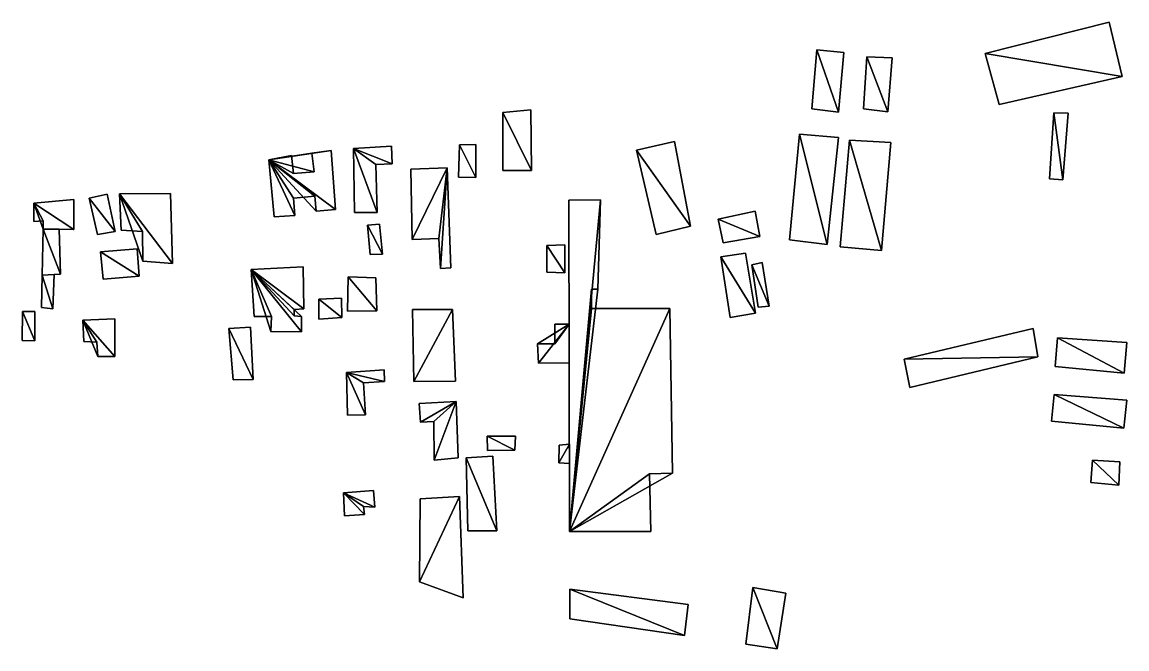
# Model space of a CAD drawing. Header units: metres. Extents: x -3947 to 4280, y -3529 to 2326.
# Drawn here: x 3186.2 to 3663, y 852.9 to 1123.4 of the extents above; entities that cross this region are included whole.
import ezdxf

# ---------------------------------------------------------------- set-up
doc = ezdxf.new("R2010")
doc.units = ezdxf.units.M

msp = doc.modelspace()

# ---------------------------------------------------------------- linework, layer by layer
at = {"layer": 'MUROS'}
for points in [[(3655.4, 1123.4), (3601.8, 1109.8), (3601.8, 1109.8, 5), (3655.4, 1123.4, 5)], [(3661, 1099.9), (3655.4, 1123.4), (3655.4, 1123.4, 5), (3661, 1099.9, 5)], [(3527, 1085.9), (3529.2, 1111.5), (3529.2, 1111.5, 8), (3527, 1085.9, 8)], [(3529.2, 1111.5), (3540.8, 1110.3), (3540.8, 1110.3, 8), (3529.2, 1111.5, 8)], [(3540.8, 1110.3), (3538.5, 1084.6), (3538.5, 1084.6, 8), (3540.8, 1110.3, 8)], [(3550.7, 1108.4), (3549.3, 1085.9), (3549.3, 1085.9, 8), (3550.7, 1108.4, 8)], [(3561.7, 1108), (3550.7, 1108.4), (3550.7, 1108.4, 8), (3561.7, 1108, 8)], [(3559.8, 1084.7), (3561.7, 1108), (3561.7, 1108, 8), (3559.8, 1084.7, 8)], [(3601.8, 1109.8), (3607.9, 1087.8), (3607.9, 1087.8, 5), (3601.8, 1109.8, 5)], [(3607.9, 1087.8), (3661, 1099.9), (3661, 1099.9, 5), (3607.9, 1087.8, 5)], [(3405.8, 1085.5), (3393.7, 1084.4), (3393.7, 1084.4, 8), (3405.8, 1085.5, 8)], [(3393.7, 1084.4), (3393.7, 1059.3), (3393.7, 1059.3, 8), (3393.7, 1084.4, 8)], [(3406, 1059.4), (3405.8, 1085.5), (3405.8, 1085.5, 8), (3406, 1059.4, 8)], [(3538.5, 1084.6), (3527, 1085.9), (3527, 1085.9, 8), (3538.5, 1084.6, 8)], [(3549.3, 1085.9), (3559.8, 1084.7), (3559.8, 1084.7, 8), (3549.3, 1085.9, 8)], [(3631.5, 1084.3), (3629.6, 1055.8), (3629.6, 1055.8, 8), (3631.5, 1084.3, 8)], [(3637.6, 1084.1), (3631.5, 1084.3), (3631.5, 1084.3, 8), (3637.6, 1084.1, 8)], [(3635.4, 1055.4), (3637.6, 1084.1), (3637.6, 1084.1, 8), (3635.4, 1055.4, 8)], [(3517.4, 1029.4), (3521.7, 1075.1), (3521.7, 1075.1, 8), (3517.4, 1029.4, 8)], [(3521.7, 1075.1), (3538.6, 1073.6), (3538.6, 1073.6, 8), (3521.7, 1075.1, 8)], [(3538.6, 1073.6), (3533.7, 1027.4), (3533.7, 1027.4, 8), (3538.6, 1073.6, 8)], [(3345.6, 1069.8), (3329.2, 1068.9), (3329.2, 1068.9, 8), (3345.6, 1069.8, 8)], [(3329.2, 1068.9), (3329.7, 1041.3), (3329.7, 1041.3, 8), (3329.2, 1068.9, 8)], [(3345.9, 1062.2), (3345.6, 1069.8), (3345.6, 1069.8, 8), (3345.9, 1062.2, 8)], [(3375, 1070.4), (3374.5, 1056.5), (3374.5, 1056.5, 8), (3375, 1070.4, 8)], [(3382, 1070.6), (3375, 1070.4), (3375, 1070.4, 8), (3382, 1070.6, 8)], [(3382, 1056.4), (3382, 1070.6), (3382, 1070.6, 8), (3382, 1056.4, 8)], [(3451.3, 1068.1), (3467.8, 1071.9), (3467.8, 1071.9, 8), (3451.3, 1068.1, 8)], [(3459.8, 1031.7), (3451.3, 1068.1), (3451.3, 1068.1, 8), (3459.8, 1031.7, 8)], [(3467.8, 1071.9), (3474.7, 1035.3), (3474.7, 1035.3, 8), (3467.8, 1071.9, 8)], [(3539.3, 1026.4), (3543.3, 1072.5), (3543.3, 1072.5, 8), (3539.3, 1026.4, 8)], [(3543.3, 1072.5), (3561.1, 1071.5), (3561.1, 1071.5, 8), (3543.3, 1072.5, 8)], [(3561.1, 1071.5), (3557.1, 1024.8), (3557.1, 1024.8, 8), (3561.1, 1071.5, 8)], [(3302.4, 1065.8), (3292.7, 1064), (3292.7, 1064, 8), (3302.4, 1065.8, 8)], [(3292.7, 1064), (3295, 1039.3), (3295, 1039.3, 8), (3292.7, 1064, 8)], [(3303.4, 1058), (3302.4, 1065.8), (3302.4, 1065.8, 8), (3303.4, 1058, 8)], [(3319.6, 1068), (3311.2, 1066.8), (3311.2, 1066.8, 8), (3319.6, 1068, 8)], [(3311.2, 1066.8), (3312.3, 1058.8), (3312.3, 1058.8, 8), (3311.2, 1066.8, 8)], [(3321.5, 1042.5), (3319.6, 1068), (3319.6, 1068, 8), (3321.5, 1042.5, 8)], [(3312.3, 1058.8), (3303.4, 1058), (3303.4, 1058, 8), (3312.3, 1058.8, 8)], [(3338.8, 1062), (3345.9, 1062.2), (3345.9, 1062.2, 8), (3338.8, 1062, 8)], [(3339.4, 1041.3), (3338.8, 1062), (3338.8, 1062, 8), (3339.4, 1041.3, 8)], [(3369.7, 1060.5), (3353.9, 1059.9), (3353.9, 1059.9, 8), (3369.7, 1060.5, 8)], [(3353.9, 1059.9), (3354.5, 1029.6), (3354.5, 1029.6, 8), (3353.9, 1059.9, 8)], [(3371.3, 1017.3), (3369.7, 1060.5), (3369.7, 1060.5, 8), (3371.3, 1017.3, 8)], [(3393.7, 1059.3), (3406, 1059.4), (3406, 1059.4, 8), (3393.7, 1059.3, 8)], [(3374.5, 1056.5), (3382, 1056.4), (3382, 1056.4, 8), (3374.5, 1056.5, 8)], [(3629.6, 1055.8), (3635.4, 1055.4), (3635.4, 1055.4, 8), (3629.6, 1055.8, 8)], [(3222.9, 1049.1), (3215.1, 1047.4), (3215.1, 1047.4, 8), (3222.9, 1049.1, 8)], [(3226.4, 1033), (3222.9, 1049.1), (3222.9, 1049.1, 8), (3226.4, 1033, 8)], [(3228.3, 1049.3), (3250.3, 1049.5), (3250.3, 1049.5, 8), (3228.3, 1049.3, 8)], [(3228.9, 1033.6), (3228.3, 1049.3), (3228.3, 1049.3, 8), (3228.9, 1033.6, 8)], [(3250.3, 1049.5), (3251.1, 1019.2), (3251.1, 1019.2, 8), (3250.3, 1049.5, 8)], [(3191.3, 1045.2), (3208.6, 1046.8), (3208.6, 1046.8, 8), (3191.3, 1045.2, 8)], [(3191.3, 1037.4), (3191.3, 1045.2), (3191.3, 1045.2, 8), (3191.3, 1037.4, 8)], [(3208.6, 1046.8), (3208.6, 1033.9), (3208.6, 1033.9, 8), (3208.6, 1046.8, 8)], [(3215.1, 1047.4), (3218.7, 1031.8), (3218.7, 1031.8, 8), (3215.1, 1047.4, 8)], [(3303.3, 1047.4), (3312.5, 1048.3), (3312.5, 1048.3, 8), (3303.3, 1047.4, 8)], [(3303.9, 1040), (3303.3, 1047.4), (3303.3, 1047.4, 8), (3303.9, 1040, 8)], [(3312.5, 1048.3), (3313.1, 1041.8), (3313.1, 1041.8, 8), (3312.5, 1048.3, 8)], [(3435.8, 1046.7), (3422.2, 1046.5), (3422.2, 1046.5, 5), (3435.8, 1046.7, 5)], [(3422.2, 1046.5), (3422.5, 903.6), (3422.5, 903.6, 5), (3422.2, 1046.5, 5)], [(3434.7, 1008.2), (3435.8, 1046.7), (3435.8, 1046.7, 5), (3434.7, 1008.2, 5)], [(3295, 1039.3), (3303.9, 1040), (3303.9, 1040, 8), (3295, 1039.3, 8)], [(3313.1, 1041.8), (3321.5, 1042.5), (3321.5, 1042.5, 8), (3313.1, 1041.8, 8)], [(3329.7, 1041.3), (3339.4, 1041.3), (3339.4, 1041.3, 8), (3329.7, 1041.3, 8)], [(3502.6, 1041.8), (3486.6, 1038.4), (3486.6, 1038.4, 8), (3502.6, 1041.8, 8)], [(3504.6, 1030.9), (3502.6, 1041.8), (3502.6, 1041.8, 8), (3504.6, 1030.9, 8)], [(3195.3, 1037.6), (3191.3, 1037.4), (3191.3, 1037.4, 8), (3195.3, 1037.6, 8)], [(3195.3, 1034.1), (3195.3, 1037.6), (3195.3, 1037.6, 8), (3195.3, 1034.1, 8)], [(3340.5, 1036.2), (3335.3, 1035.7), (3335.3, 1035.7, 8), (3340.5, 1036.2, 8)], [(3335.3, 1035.7), (3336.4, 1023.1), (3336.4, 1023.1, 8), (3335.3, 1035.7, 8)], [(3341.8, 1023.3), (3340.5, 1036.2), (3340.5, 1036.2, 8), (3341.8, 1023.3, 8)], [(3474.7, 1035.3), (3459.8, 1031.7), (3459.8, 1031.7, 8), (3474.7, 1035.3, 8)], [(3486.6, 1038.4), (3488.7, 1028.2), (3488.7, 1028.2, 8), (3486.6, 1038.4, 8)], [(3195.3, 1034.1), (3194.8, 1014.2), (3194.8, 1014.2, 8), (3195.3, 1034.1, 8)], [(3208.6, 1033.9), (3195.3, 1034.1), (3195.3, 1034.1, 8), (3208.6, 1033.9, 8)], [(3202.2, 1034), (3195.3, 1034.1), (3195.3, 1034.1, 8), (3202.2, 1034, 8)], [(3202.8, 1014.6), (3202.2, 1034), (3202.2, 1034, 8), (3202.8, 1014.6, 8)], [(3218.7, 1031.8), (3226.4, 1033), (3226.4, 1033, 8), (3218.7, 1031.8, 8)], [(3238.1, 1033), (3228.9, 1033.6), (3228.9, 1033.6, 8), (3238.1, 1033, 8)], [(3238.3, 1020.3), (3238.1, 1033), (3238.1, 1033, 8), (3238.3, 1020.3, 8)], [(3354.5, 1029.6), (3366, 1030), (3366, 1030, 8), (3354.5, 1029.6, 8)], [(3366, 1030), (3366.7, 1017.1), (3366.7, 1017.1, 8), (3366, 1030, 8)], [(3488.7, 1028.2), (3504.6, 1030.9), (3504.6, 1030.9, 8), (3488.7, 1028.2, 8)], [(3220.1, 1024.2), (3235.8, 1025.5), (3235.8, 1025.5, 8), (3220.1, 1024.2, 8)], [(3235.8, 1025.5), (3236.7, 1013.8), (3236.7, 1013.8, 8), (3235.8, 1025.5, 8)], [(3412.6, 1027), (3420.4, 1027.3), (3420.4, 1027.3, 8), (3412.6, 1027, 8)], [(3412.6, 1015.5), (3412.6, 1027), (3412.6, 1027, 8), (3412.6, 1015.5, 8)], [(3420.4, 1027.3), (3420.5, 1015.2), (3420.5, 1015.2, 8), (3420.4, 1027.3, 8)], [(3533.7, 1027.4), (3517.4, 1029.4), (3517.4, 1029.4, 8), (3533.7, 1027.4, 8)], [(3557.1, 1024.8), (3539.3, 1026.4), (3539.3, 1026.4, 8), (3557.1, 1024.8, 8)], [(3221.2, 1012.5), (3220.1, 1024.2), (3220.1, 1024.2, 8), (3221.2, 1012.5, 8)], [(3336.4, 1023.1), (3341.8, 1023.3), (3341.8, 1023.3, 8), (3336.4, 1023.1, 8)], [(3498.4, 1023.7), (3487.8, 1022.1), (3487.8, 1022.1, 8), (3498.4, 1023.7, 8)], [(3487.8, 1022.1), (3491.8, 995.9), (3491.8, 995.9, 8), (3487.8, 1022.1, 8)], [(3502.7, 997.8), (3498.4, 1023.7), (3498.4, 1023.7, 8), (3502.7, 997.8, 8)], [(3251.1, 1019.2), (3238.3, 1020.3), (3238.3, 1020.3, 8), (3251.1, 1019.2, 8)], [(3307.5, 1017.8), (3285.1, 1016.6), (3285.1, 1016.6, 8), (3307.5, 1017.8, 8)], [(3285.1, 1016.6), (3286.3, 996.3), (3286.3, 996.3, 8), (3285.1, 1016.6, 8)], [(3307.8, 999.7), (3307.5, 1017.8), (3307.5, 1017.8, 8), (3307.8, 999.7, 8)], [(3366.7, 1017.1), (3371.3, 1017.3), (3371.3, 1017.3, 8), (3366.7, 1017.1, 8)], [(3505.6, 1019.6), (3501.1, 1018.7), (3501.1, 1018.7, 8), (3505.6, 1019.6, 8)], [(3501.1, 1018.7), (3503.9, 1000.4), (3503.9, 1000.4, 8), (3501.1, 1018.7, 8)], [(3508.6, 1000.8), (3505.6, 1019.6), (3505.6, 1019.6, 8), (3508.6, 1000.8, 8)], [(3194.8, 1014.2), (3194.6, 1000.2), (3194.6, 1000.2, 8), (3194.8, 1014.2, 8)], [(3194.8, 1014.2), (3202.8, 1014.6), (3202.8, 1014.6, 8), (3194.8, 1014.2, 8)], [(3200, 1014.5), (3194.8, 1014.2), (3194.8, 1014.2, 8), (3200, 1014.5, 8)], [(3199.4, 999.6), (3200, 1014.5), (3200, 1014.5, 8), (3199.4, 999.6, 8)], [(3236.7, 1013.8), (3221.2, 1012.5), (3221.2, 1012.5, 8), (3236.7, 1013.8, 8)], [(3326.9, 1013.4), (3326.6, 998.6), (3326.6, 998.6, 8), (3326.9, 1013.4, 8)], [(3338.8, 1013.1), (3326.9, 1013.4), (3326.9, 1013.4, 8), (3338.8, 1013.1, 8)], [(3339.3, 998.8), (3338.8, 1013.1), (3338.8, 1013.1, 8), (3339.3, 998.8, 8)], [(3420.5, 1015.2), (3412.6, 1015.5), (3412.6, 1015.5, 8), (3420.5, 1015.2, 8)], [(3432, 1008.1), (3434.7, 1008.2), (3434.7, 1008.2, 5), (3432, 1008.1, 5)], [(3432, 999.8), (3432, 1008.1), (3432, 1008.1, 5), (3432, 999.8, 5)], [(3324.1, 1004.2), (3314.2, 1003.8), (3314.2, 1003.8, 8), (3324.1, 1004.2, 8)], [(3314.2, 1003.8), (3314.3, 995.2), (3314.3, 995.2, 8), (3314.2, 1003.8, 8)], [(3324.2, 995.9), (3324.1, 1004.2), (3324.1, 1004.2, 8), (3324.2, 995.9, 8)], [(3186.2, 986), (3186.4, 998.5), (3186.4, 998.5, 8), (3186.2, 986, 8)], [(3186.4, 998.5), (3191.7, 998.5), (3191.7, 998.5, 8), (3186.4, 998.5, 8)], [(3191.7, 998.5), (3191.7, 985.8), (3191.7, 985.8, 8), (3191.7, 998.5, 8)], [(3194.6, 1000.2), (3199.4, 999.6), (3199.4, 999.6, 8), (3194.6, 1000.2, 8)], [(3303.6, 999.4), (3307.8, 999.7), (3307.8, 999.7, 8), (3303.6, 999.4, 8)], [(3303.6, 996.6), (3303.6, 999.4), (3303.6, 999.4, 8), (3303.6, 996.6, 8)], [(3306.8, 996.4), (3303.6, 996.6), (3303.6, 996.6, 8), (3306.8, 996.4, 8)], [(3326.6, 998.6), (3339.3, 998.8), (3339.3, 998.8, 8), (3326.6, 998.6, 8)], [(3372, 999.3), (3354.7, 999.3), (3354.7, 999.3, 8), (3372, 999.3, 8)], [(3354.7, 999.3), (3355.3, 968.3), (3355.3, 968.3, 8), (3354.7, 999.3, 8)], [(3373.2, 968.5), (3372, 999.3), (3372, 999.3, 8), (3373.2, 968.5, 8)], [(3465.7, 999.8), (3432, 999.8), (3432, 999.8, 5), (3465.7, 999.8, 5)], [(3466.9, 928.7), (3465.7, 999.8), (3465.7, 999.8, 5), (3466.9, 928.7, 5)], [(3491.8, 995.9), (3502.7, 997.8), (3502.7, 997.8, 8), (3491.8, 995.9, 8)], [(3503.9, 1000.4), (3508.6, 1000.8), (3508.6, 1000.8, 8), (3503.9, 1000.4, 8)], [(3212.4, 994.8), (3226.2, 995.4), (3226.2, 995.4, 8), (3212.4, 994.8, 8)], [(3212.8, 985.5), (3212.4, 994.8), (3212.4, 994.8, 8), (3212.8, 985.5, 8)], [(3226.2, 995.4), (3226.2, 979.1), (3226.2, 979.1, 8), (3226.2, 995.4, 8)], [(3284.7, 991.8), (3275.4, 991.1), (3275.4, 991.1, 8), (3284.7, 991.8, 8)], [(3285.9, 969.1), (3284.7, 991.8), (3284.7, 991.8, 8), (3285.9, 969.1, 8)], [(3286.3, 996.3), (3293.9, 996.4), (3293.9, 996.4, 8), (3286.3, 996.3, 8)], [(3293.9, 996.4), (3293.6, 989.9), (3293.6, 989.9, 8), (3293.9, 996.4, 8)], [(3306.8, 989.8), (3306.8, 996.4), (3306.8, 996.4, 8), (3306.8, 989.8, 8)], [(3314.3, 995.2), (3324.2, 995.9), (3324.2, 995.9, 8), (3314.3, 995.2, 8)], [(3422.3, 993.1), (3416.1, 993.1), (3416.1, 993.1, 8), (3422.3, 993.1, 8)], [(3416.1, 993.1), (3416.1, 984.5), (3416.1, 984.5, 8), (3416.1, 993.1, 8)], [(3422.3, 976.4), (3422.3, 993.1), (3422.3, 993.1, 8), (3422.3, 976.4, 8)], [(3275.4, 991.1), (3277.3, 969), (3277.3, 969, 8), (3275.4, 991.1, 8)], [(3293.6, 989.9), (3306.8, 989.8), (3306.8, 989.8, 8), (3293.6, 989.9, 8)], [(3622.5, 991.2), (3566.9, 977.9), (3566.9, 977.9, 8), (3622.5, 991.2, 8)], [(3624.6, 979), (3622.5, 991.2), (3622.5, 991.2, 8), (3624.6, 979, 8)], [(3633, 987.2), (3632, 974.7), (3632, 974.7, 8), (3633, 987.2, 8)], [(3663, 985.2), (3633, 987.2), (3633, 987.2, 8), (3663, 985.2, 8)], [(3191.7, 985.8), (3186.2, 986), (3186.2, 986, 8), (3191.7, 985.8, 8)], [(3218.5, 985.3), (3212.8, 985.5), (3212.8, 985.5, 8), (3218.5, 985.3, 8)], [(3218.9, 979.1), (3218.5, 985.3), (3218.5, 985.3, 8), (3218.9, 979.1, 8)], [(3416.1, 984.5), (3408.6, 984.5), (3408.6, 984.5, 8), (3416.1, 984.5, 8)], [(3408.6, 984.5), (3409.1, 976.2), (3409.1, 976.2, 8), (3408.6, 984.5, 8)], [(3661.8, 971.9), (3663, 985.2), (3663, 985.2, 8), (3661.8, 971.9, 8)], [(3226.2, 979.1), (3218.9, 979.1), (3218.9, 979.1, 8), (3226.2, 979.1, 8)], [(3566.9, 977.9), (3569.3, 965.7), (3569.3, 965.7, 8), (3566.9, 977.9, 8)], [(3569.3, 965.7), (3624.6, 979), (3624.6, 979, 8), (3569.3, 965.7, 8)], [(3342.4, 973.3), (3326.2, 972.2), (3326.2, 972.2, 8), (3342.4, 973.3, 8)], [(3342.6, 968.3), (3342.4, 973.3), (3342.4, 973.3, 8), (3342.6, 968.3, 8)], [(3409.1, 976.2), (3422.3, 976.4), (3422.3, 976.4, 8), (3409.1, 976.2, 8)], [(3632, 974.7), (3661.8, 971.9), (3661.8, 971.9, 8), (3632, 974.7, 8)], [(3277.3, 969), (3285.9, 969.1), (3285.9, 969.1, 8), (3277.3, 969, 8)], [(3326.2, 972.2), (3326.6, 953.7), (3326.6, 953.7, 8), (3326.2, 972.2, 8)], [(3333.5, 967.7), (3342.6, 968.3), (3342.6, 968.3, 8), (3333.5, 967.7, 8)], [(3355.3, 968.3), (3373.2, 968.5), (3373.2, 968.5, 8), (3355.3, 968.3, 8)], [(3334.4, 953.9), (3333.5, 967.7), (3333.5, 967.7, 8), (3334.4, 953.9, 8)], [(3373.5, 959.7), (3357.6, 958.8), (3357.6, 958.8, 8), (3373.5, 959.7, 8)], [(3357.6, 958.8), (3358.2, 950.8), (3358.2, 950.8, 8), (3357.6, 958.8, 8)], [(3374.4, 935.3), (3373.5, 959.7), (3373.5, 959.7, 8), (3374.4, 935.3, 8)], [(3631.6, 962.7), (3630.4, 951.2), (3630.4, 951.2, 8), (3631.6, 962.7, 8)], [(3663, 960.3), (3631.6, 962.7), (3631.6, 962.7, 8), (3663, 960.3, 8)], [(3661.7, 948.2), (3663, 960.3), (3663, 960.3, 8), (3661.7, 948.2, 8)], [(3326.6, 953.7), (3334.4, 953.9), (3334.4, 953.9, 8), (3326.6, 953.7, 8)], [(3358.2, 950.8), (3363.9, 951.1), (3363.9, 951.1, 8), (3358.2, 950.8, 8)], [(3363.9, 951.1), (3364, 934.3), (3364, 934.3, 8), (3363.9, 951.1, 8)], [(3630.4, 951.2), (3661.7, 948.2), (3661.7, 948.2, 8), (3630.4, 951.2, 8)], [(3386.9, 944.7), (3387, 938.5), (3387, 938.5, 8), (3386.9, 944.7, 8)], [(3399.2, 944.7), (3386.9, 944.7), (3386.9, 944.7, 8), (3399.2, 944.7, 8)], [(3398.8, 938.7), (3399.2, 944.7), (3399.2, 944.7, 8), (3398.8, 938.7, 8)], [(3418, 940.8), (3417.8, 933.2), (3417.8, 933.2, 8), (3418, 940.8, 8)], [(3422.4, 941.2), (3418, 940.8), (3418, 940.8, 8), (3422.4, 941.2, 8)], [(3422.4, 932.9), (3422.4, 941.2), (3422.4, 941.2, 8), (3422.4, 932.9, 8)], [(3364, 934.3), (3374.4, 935.3), (3374.4, 935.3, 8), (3364, 934.3, 8)], [(3389.3, 936.1), (3377.9, 935.3), (3377.9, 935.3, 8), (3389.3, 936.1, 8)], [(3377.9, 935.3), (3378.6, 903.8), (3378.6, 903.8, 8), (3377.9, 935.3, 8)], [(3387, 938.5), (3398.8, 938.7), (3398.8, 938.7, 8), (3387, 938.5, 8)], [(3391.1, 903.9), (3389.3, 936.1), (3389.3, 936.1, 8), (3391.1, 903.9, 8)], [(3417.8, 933.2), (3422.4, 932.9), (3422.4, 932.9, 8), (3417.8, 933.2, 8)], [(3648.2, 934.4), (3647.4, 924.7), (3647.4, 924.7, 8), (3648.2, 934.4, 8)], [(3659.9, 933.6), (3648.2, 934.4), (3648.2, 934.4, 8), (3659.9, 933.6, 8)], [(3659.5, 923.5), (3659.9, 933.6), (3659.9, 933.6, 8), (3659.5, 923.5, 8)], [(3457, 928.4), (3466.9, 928.7), (3466.9, 928.7, 5), (3457, 928.4, 5)], [(3457.5, 903.6), (3457, 928.4), (3457, 928.4, 5), (3457.5, 903.6, 5)], [(3324.9, 920.2), (3337.9, 921.2), (3337.9, 921.2, 8), (3324.9, 920.2, 8)], [(3337.9, 921.2), (3338.5, 914), (3338.5, 914, 8), (3337.9, 921.2, 8)], [(3647.4, 924.7), (3659.5, 923.5), (3659.5, 923.5, 8), (3647.4, 924.7, 8)], [(3325.3, 910.3), (3324.9, 920.2), (3324.9, 920.2, 8), (3325.3, 910.3, 8)], [(3358, 917.6), (3357.7, 881.9), (3357.7, 881.9, 8), (3358, 917.6, 8)], [(3375, 918.7), (3358, 917.6), (3358, 917.6, 8), (3375, 918.7, 8)], [(3376.6, 874.9), (3375, 918.7), (3375, 918.7, 8), (3376.6, 874.9, 8)], [(3333.9, 910.9), (3325.3, 910.3), (3325.3, 910.3, 8), (3333.9, 910.9, 8)], [(3338.5, 914), (3333.5, 914.3), (3333.5, 914.3, 8), (3338.5, 914, 8)], [(3333.5, 914.3), (3333.9, 910.9), (3333.9, 910.9, 8), (3333.5, 914.3, 8)], [(3378.6, 903.8), (3391.1, 903.9), (3391.1, 903.9, 8), (3378.6, 903.8, 8)], [(3422.5, 903.6), (3457.5, 903.6), (3457.5, 903.6, 5), (3422.5, 903.6, 5)], [(3357.7, 881.9), (3376.6, 874.9), (3376.6, 874.9, 8), (3357.7, 881.9, 8)], [(3422.6, 878.7), (3473.7, 872.1), (3473.7, 872.1, 8), (3422.6, 878.7, 8)], [(3422.6, 865.9), (3422.6, 878.7), (3422.6, 878.7, 8), (3422.6, 865.9, 8)], [(3498.6, 854.9), (3501.6, 879.4), (3501.6, 879.4, 8), (3498.6, 854.9, 8)], [(3501.6, 879.4), (3515.8, 876.9), (3515.8, 876.9, 8), (3501.6, 879.4, 8)], [(3515.8, 876.9), (3512.1, 852.9), (3512.1, 852.9, 8), (3515.8, 876.9, 8)], [(3473.7, 872.1), (3472.1, 858.7), (3472.1, 858.7, 8), (3473.7, 872.1, 8)], [(3472.1, 858.7), (3422.6, 865.9), (3422.6, 865.9, 8), (3472.1, 858.7, 8)], [(3512.1, 852.9), (3498.6, 854.9), (3498.6, 854.9, 8), (3512.1, 852.9, 8)]]:
    msp.add_3dface(points, dxfattribs=at)
at = {"layer": 'TECHOS'}
for points in [[(3601.8, 1109.8, 5), (3661, 1099.9, 5), (3655.4, 1123.4, 5)], [(3529.2, 1111.5, 8), (3538.5, 1084.6, 8), (3527, 1085.9, 8)], [(3529.2, 1111.5, 8), (3540.8, 1110.3, 8), (3538.5, 1084.6, 8)], [(3550.7, 1108.4, 8), (3549.3, 1085.9, 8), (3559.8, 1084.7, 8)], [(3550.7, 1108.4, 8), (3559.8, 1084.7, 8), (3561.7, 1108, 8)], [(3601.8, 1109.8, 5), (3607.9, 1087.8, 5), (3661, 1099.9, 5)], [(3393.7, 1084.4, 8), (3406, 1059.4, 8), (3405.8, 1085.5, 8)], [(3393.7, 1084.4, 8), (3393.7, 1059.3, 8), (3406, 1059.4, 8)], [(3631.5, 1084.3, 8), (3629.6, 1055.8, 8), (3635.4, 1055.4, 8)], [(3631.5, 1084.3, 8), (3635.4, 1055.4, 8), (3637.6, 1084.1, 8)], [(3521.7, 1075.1, 8), (3533.7, 1027.4, 8), (3517.4, 1029.4, 8)], [(3521.7, 1075.1, 8), (3538.6, 1073.6, 8), (3533.7, 1027.4, 8)], [(3329.2, 1068.9, 8), (3345.9, 1062.2, 8), (3345.6, 1069.8, 8)], [(3329.2, 1068.9, 8), (3329.7, 1041.3, 8), (3339.4, 1041.3, 8)], [(3329.2, 1068.9, 8), (3339.4, 1041.3, 8), (3338.8, 1062, 8)], [(3329.2, 1068.9, 8), (3338.8, 1062, 8), (3345.9, 1062.2, 8)], [(3375, 1070.4, 8), (3374.5, 1056.5, 8), (3382, 1056.4, 8)], [(3375, 1070.4, 8), (3382, 1056.4, 8), (3382, 1070.6, 8)], [(3451.3, 1068.1, 8), (3467.8, 1071.9, 8), (3474.7, 1035.3, 8)], [(3451.3, 1068.1, 8), (3474.7, 1035.3, 8), (3459.8, 1031.7, 8)], [(3543.3, 1072.5, 8), (3557.1, 1024.8, 8), (3539.3, 1026.4, 8)], [(3543.3, 1072.5, 8), (3561.1, 1071.5, 8), (3557.1, 1024.8, 8)], [(3292.7, 1064, 8), (3321.5, 1042.5, 8), (3319.6, 1068, 8)], [(3292.7, 1064, 8), (3319.6, 1068, 8), (3311.2, 1066.8, 8)], [(3292.7, 1064, 8), (3311.2, 1066.8, 8), (3312.3, 1058.8, 8)], [(3292.7, 1064, 8), (3303.4, 1058, 8), (3302.4, 1065.8, 8)], [(3292.7, 1064, 8), (3295, 1039.3, 8), (3303.9, 1040, 8)], [(3292.7, 1064, 8), (3303.9, 1040, 8), (3303.3, 1047.4, 8)], [(3292.7, 1064, 8), (3303.3, 1047.4, 8), (3312.5, 1048.3, 8)], [(3292.7, 1064, 8), (3312.5, 1048.3, 8), (3313.1, 1041.8, 8)], [(3292.7, 1064, 8), (3313.1, 1041.8, 8), (3321.5, 1042.5, 8)], [(3292.7, 1064, 8), (3312.3, 1058.8, 8), (3303.4, 1058, 8)], [(3369.7, 1060.5, 8), (3353.9, 1059.9, 8), (3354.5, 1029.6, 8)], [(3369.7, 1060.5, 8), (3354.5, 1029.6, 8), (3366, 1030, 8)], [(3369.7, 1060.5, 8), (3366, 1030, 8), (3366.7, 1017.1, 8)], [(3369.7, 1060.5, 8), (3366.7, 1017.1, 8), (3371.3, 1017.3, 8)], [(3215.1, 1047.4, 8), (3226.4, 1033, 8), (3222.9, 1049.1, 8)], [(3228.3, 1049.3, 8), (3250.3, 1049.5, 8), (3251.1, 1019.2, 8)], [(3228.3, 1049.3, 8), (3251.1, 1019.2, 8), (3238.3, 1020.3, 8)], [(3228.3, 1049.3, 8), (3238.3, 1020.3, 8), (3238.1, 1033, 8)], [(3228.3, 1049.3, 8), (3238.1, 1033, 8), (3228.9, 1033.6, 8)], [(3191.3, 1045.2, 8), (3208.6, 1046.8, 8), (3208.6, 1033.9, 8)], [(3191.3, 1045.2, 8), (3208.6, 1033.9, 8), (3195.3, 1034.1, 8)], [(3191.3, 1045.2, 8), (3195.3, 1034.1, 8), (3195.3, 1037.6, 8)], [(3191.3, 1045.2, 8), (3195.3, 1037.6, 8), (3191.3, 1037.4, 8)], [(3215.1, 1047.4, 8), (3218.7, 1031.8, 8), (3226.4, 1033, 8)], [(3422.5, 903.6, 5), (3435.8, 1046.7, 5), (3422.2, 1046.5, 5)], [(3422.5, 903.6, 5), (3434.7, 1008.2, 5), (3435.8, 1046.7, 5)], [(3486.6, 1038.4, 8), (3504.6, 1030.9, 8), (3502.6, 1041.8, 8)], [(3335.3, 1035.7, 8), (3341.8, 1023.3, 8), (3340.5, 1036.2, 8)], [(3335.3, 1035.7, 8), (3336.4, 1023.1, 8), (3341.8, 1023.3, 8)], [(3486.6, 1038.4, 8), (3488.7, 1028.2, 8), (3504.6, 1030.9, 8)], [(3195.3, 1034.1, 8), (3194.8, 1014.2, 8), (3202.8, 1014.6, 8)], [(3195.3, 1034.1, 8), (3202.8, 1014.6, 8), (3202.2, 1034, 8)], [(3220.1, 1024.2, 8), (3235.8, 1025.5, 8), (3236.7, 1013.8, 8)], [(3412.6, 1027, 8), (3420.4, 1027.3, 8), (3420.5, 1015.2, 8)], [(3412.6, 1027, 8), (3420.5, 1015.2, 8), (3412.6, 1015.5, 8)], [(3220.1, 1024.2, 8), (3236.7, 1013.8, 8), (3221.2, 1012.5, 8)], [(3487.8, 1022.1, 8), (3502.7, 997.8, 8), (3498.4, 1023.7, 8)], [(3487.8, 1022.1, 8), (3491.8, 995.9, 8), (3502.7, 997.8, 8)], [(3285.1, 1016.6, 8), (3307.8, 999.7, 8), (3307.5, 1017.8, 8)], [(3285.1, 1016.6, 8), (3286.3, 996.3, 8), (3293.9, 996.4, 8)], [(3285.1, 1016.6, 8), (3293.9, 996.4, 8), (3293.6, 989.9, 8)], [(3285.1, 1016.6, 8), (3293.6, 989.9, 8), (3306.8, 989.8, 8)], [(3285.1, 1016.6, 8), (3306.8, 989.8, 8), (3306.8, 996.4, 8)], [(3285.1, 1016.6, 8), (3306.8, 996.4, 8), (3303.6, 996.6, 8)], [(3285.1, 1016.6, 8), (3303.6, 996.6, 8), (3303.6, 999.4, 8)], [(3285.1, 1016.6, 8), (3303.6, 999.4, 8), (3307.8, 999.7, 8)], [(3501.1, 1018.7, 8), (3508.6, 1000.8, 8), (3505.6, 1019.6, 8)], [(3501.1, 1018.7, 8), (3503.9, 1000.4, 8), (3508.6, 1000.8, 8)], [(3194.8, 1014.2, 8), (3194.6, 1000.2, 8), (3199.4, 999.6, 8)], [(3194.8, 1014.2, 8), (3199.4, 999.6, 8), (3200, 1014.5, 8)], [(3326.9, 1013.4, 8), (3326.6, 998.6, 8), (3339.3, 998.8, 8)], [(3326.9, 1013.4, 8), (3339.3, 998.8, 8), (3338.8, 1013.1, 8)], [(3422.5, 903.6, 5), (3432, 1008.1, 5), (3434.7, 1008.2, 5)], [(3422.5, 903.6, 5), (3432, 999.8, 5), (3432, 1008.1, 5)], [(3314.2, 1003.8, 8), (3324.2, 995.9, 8), (3324.1, 1004.2, 8)], [(3314.2, 1003.8, 8), (3314.3, 995.2, 8), (3324.2, 995.9, 8)], [(3186.4, 998.5, 8), (3191.7, 985.8, 8), (3186.2, 986, 8)], [(3186.4, 998.5, 8), (3191.7, 998.5, 8), (3191.7, 985.8, 8)], [(3372, 999.3, 8), (3354.7, 999.3, 8), (3355.3, 968.3, 8)], [(3372, 999.3, 8), (3355.3, 968.3, 8), (3373.2, 968.5, 8)], [(3422.5, 903.6, 5), (3466.9, 928.7, 5), (3465.7, 999.8, 5)], [(3422.5, 903.6, 5), (3465.7, 999.8, 5), (3432, 999.8, 5)], [(3212.4, 994.8, 8), (3226.2, 995.4, 8), (3226.2, 979.1, 8)], [(3212.4, 994.8, 8), (3226.2, 979.1, 8), (3218.9, 979.1, 8)], [(3212.4, 994.8, 8), (3218.9, 979.1, 8), (3218.5, 985.3, 8)], [(3212.4, 994.8, 8), (3218.5, 985.3, 8), (3212.8, 985.5, 8)], [(3275.4, 991.1, 8), (3285.9, 969.1, 8), (3284.7, 991.8, 8)], [(3422.3, 993.1, 8), (3416.1, 984.5, 8), (3408.6, 984.5, 8)], [(3422.3, 993.1, 8), (3408.6, 984.5, 8), (3409.1, 976.2, 8)], [(3422.3, 993.1, 8), (3409.1, 976.2, 8), (3422.3, 976.4, 8)], [(3422.3, 993.1, 8), (3416.1, 993.1, 8), (3416.1, 984.5, 8)], [(3275.4, 991.1, 8), (3277.3, 969, 8), (3285.9, 969.1, 8)], [(3566.9, 977.9, 8), (3624.6, 979, 8), (3622.5, 991.2, 8)], [(3633, 987.2, 8), (3632, 974.7, 8), (3661.8, 971.9, 8)], [(3633, 987.2, 8), (3661.8, 971.9, 8), (3663, 985.2, 8)], [(3566.9, 977.9, 8), (3569.3, 965.7, 8), (3624.6, 979, 8)], [(3326.2, 972.2, 8), (3342.6, 968.3, 8), (3342.4, 973.3, 8)], [(3326.2, 972.2, 8), (3326.6, 953.7, 8), (3334.4, 953.9, 8)], [(3326.2, 972.2, 8), (3334.4, 953.9, 8), (3333.5, 967.7, 8)], [(3326.2, 972.2, 8), (3333.5, 967.7, 8), (3342.6, 968.3, 8)], [(3373.5, 959.7, 8), (3357.6, 958.8, 8), (3358.2, 950.8, 8)], [(3373.5, 959.7, 8), (3358.2, 950.8, 8), (3363.9, 951.1, 8)], [(3373.5, 959.7, 8), (3363.9, 951.1, 8), (3364, 934.3, 8)], [(3373.5, 959.7, 8), (3364, 934.3, 8), (3374.4, 935.3, 8)], [(3631.6, 962.7, 8), (3630.4, 951.2, 8), (3661.7, 948.2, 8)], [(3631.6, 962.7, 8), (3661.7, 948.2, 8), (3663, 960.3, 8)], [(3386.9, 944.7, 8), (3387, 938.5, 8), (3398.8, 938.7, 8)], [(3386.9, 944.7, 8), (3398.8, 938.7, 8), (3399.2, 944.7, 8)], [(3422.4, 941.2, 8), (3418, 940.8, 8), (3417.8, 933.2, 8)], [(3422.4, 941.2, 8), (3417.8, 933.2, 8), (3422.4, 932.9, 8)], [(3377.9, 935.3, 8), (3391.1, 903.9, 8), (3389.3, 936.1, 8)], [(3377.9, 935.3, 8), (3378.6, 903.8, 8), (3391.1, 903.9, 8)], [(3648.2, 934.4, 8), (3647.4, 924.7, 8), (3659.5, 923.5, 8)], [(3648.2, 934.4, 8), (3659.5, 923.5, 8), (3659.9, 933.6, 8)], [(3422.5, 903.6, 5), (3457, 928.4, 5), (3466.9, 928.7, 5)], [(3422.5, 903.6, 5), (3457.5, 903.6, 5), (3457, 928.4, 5)], [(3324.9, 920.2, 8), (3337.9, 921.2, 8), (3338.5, 914, 8)], [(3324.9, 920.2, 8), (3338.5, 914, 8), (3333.5, 914.3, 8)], [(3324.9, 920.2, 8), (3333.5, 914.3, 8), (3333.9, 910.9, 8)], [(3324.9, 920.2, 8), (3333.9, 910.9, 8), (3325.3, 910.3, 8)], [(3375, 918.7, 8), (3358, 917.6, 8), (3357.7, 881.9, 8)], [(3375, 918.7, 8), (3357.7, 881.9, 8), (3376.6, 874.9, 8)], [(3422.6, 878.7, 8), (3473.7, 872.1, 8), (3472.1, 858.7, 8)], [(3422.6, 878.7, 8), (3472.1, 858.7, 8), (3422.6, 865.9, 8)], [(3501.6, 879.4, 8), (3512.1, 852.9, 8), (3498.6, 854.9, 8)], [(3501.6, 879.4, 8), (3515.8, 876.9, 8), (3512.1, 852.9, 8)]]:
    msp.add_3dface(points, dxfattribs=at)

doc.saveas('drawing.dxf')
